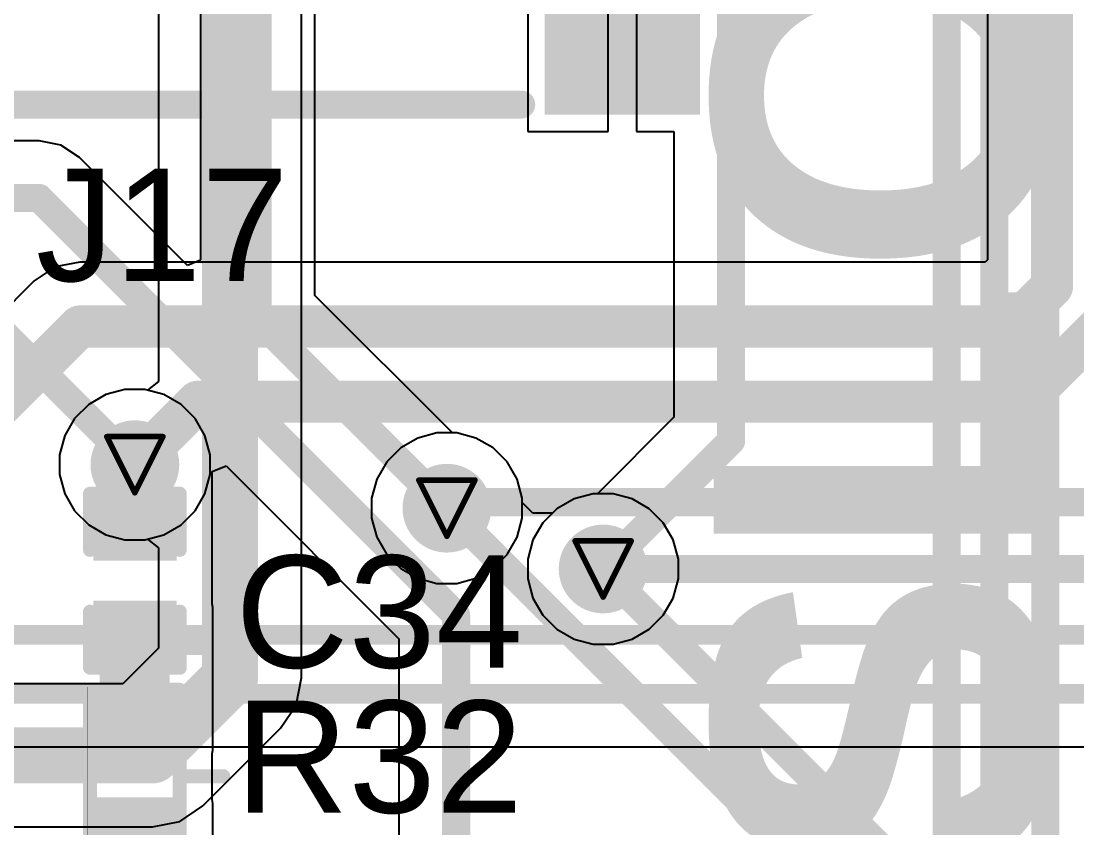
# Model space of a CAD drawing. Header units: inches. Extents: x -21 to 276, y -5 to 220.
# Drawn here: x 42.23 to 51.79, y 52.66 to 59.96 of the extents above; entities that cross this region are included whole.
import ezdxf

# ---------------------------------------------------------------- set-up
doc = ezdxf.new("R2010")
doc.units = ezdxf.units.IN
for name, color, linetype in [('Bottom Layer', 5, 'Continuous'), ('Bottom Solder', 6, 'Continuous'), ('Drill Drawing', 1, 'Continuous'), ('Ground', 16, 'Continuous'), ('Power + Signal', 76, 'Continuous'), ('Top Layer', 1, 'Continuous'), ('Top Overlay', 2, 'Continuous'), ('Top Paste', 8, 'Continuous'), ('Top Solder', 216, 'Continuous'), ('Via Holes', 16, 'Continuous')]:
    doc.layers.add(name, color=color, linetype=linetype)
doc.styles.add('Arial', font='', dxfattribs={"height": 0.2})
doc.styles.add('Arial_Bold', font='', dxfattribs={"height": 0.2})
doc.styles.get('Arial').set_extended_font_data('Arial')
doc.styles.get('Arial_Bold').set_extended_font_data('Arial', bold=True)

# ---------------------------------------------------------------- blocks, each defined once
blk = doc.blocks.new('R___0402_103')
at = {"layer": 'Top Layer'}
for points in [[(-0.6985, -0.3175), (-0.6985, 0.3175), (-0.2413, 0.3175), (-0.2413, -0.3175)], [(0.2413, -0.3175), (0.2413, 0.3175), (0.6985, 0.3175), (0.6985, -0.3175)]]:
    blk.add_hatch(color=1, dxfattribs=at).paths.add_polyline_path(points)
at = {"layer": 'Top Paste'}
for points in [[(-0.6985, -0.3175), (-0.6985, 0.3175), (-0.2413, 0.3175), (-0.2413, -0.3175)], [(0.2413, -0.3175), (0.2413, 0.3175), (0.6985, 0.3175), (0.6985, -0.3175)]]:
    blk.add_hatch(color=8, dxfattribs=at).paths.add_polyline_path(points)
at = {"layer": 'Top Solder'}
for points in [[(-0.7535, -0.3725), (-0.7535, 0.3725), (-0.1863, 0.3725), (-0.1863, -0.3725)], [(0.1863, -0.3725), (0.1863, 0.3725), (0.7535, 0.3725), (0.7535, -0.3725)]]:
    blk.add_hatch(color=216, dxfattribs=at).paths.add_polyline_path(points)
at = {"layer": 'Top Overlay'}
for points in [[(-0.7874, -0.4064, 0.127, 0.127, 0), (-0.7874, 0.4064, 0.127, 0.127, 0)], [(0.7874, 0.4064, 0.127, 0.127, 0), (-0.7874, 0.4064, 0.127, 0.127, 0)], [(0.7874, -0.4064, 0.127, 0.127, 0), (0.7874, 0.4064, 0.127, 0.127, 0)], [(0.7874, -0.4064, 0.127, 0.127, 0), (-0.7874, -0.4064, 0.127, 0.127, 0)], [(0.8128, -0.4318, 0.00323, 0.00323, 0), (-0.8128, -0.4318, 0.00323, 0.00323, 0)]]:
    blk.add_lwpolyline(points, format="xyseb", dxfattribs=at)
for points in [[(-0.8191, 0.4064, 0.0635, 0.0635, 1), (-0.7556, 0.4064, 0.0635, 0.0635, 1)], [(-0.8191, 0.4064, 0.0635, 0.0635, 1), (-0.7556, 0.4064, 0.0635, 0.0635, 1)], [(0.7556, 0.4064, 0.0635, 0.0635, 1), (0.8191, 0.4064, 0.0635, 0.0635, 1)], [(0.7556, 0.4064, 0.0635, 0.0635, 1), (0.8191, 0.4064, 0.0635, 0.0635, 1)], [(-0.8191, -0.4064, 0.0635, 0.0635, 1), (-0.7556, -0.4064, 0.0635, 0.0635, 1)], [(-0.8191, -0.4064, 0.0635, 0.0635, 1), (-0.7556, -0.4064, 0.0635, 0.0635, 1)], [(0.7556, -0.4064, 0.0635, 0.0635, 1), (0.8191, -0.4064, 0.0635, 0.0635, 1)], [(0.7556, -0.4064, 0.0635, 0.0635, 1), (0.8191, -0.4064, 0.0635, 0.0635, 1)], [(-0.8136, -0.4318, 0.00161, 0.00161, 1), (-0.812, -0.4318, 0.00161, 0.00161, 1)], [(0.812, -0.4318, 0.00161, 0.00161, 1), (0.8136, -0.4318, 0.00161, 0.00161, 1)]]:
    blk.add_lwpolyline(points, format="xyseb", close=True, dxfattribs=at)
blk = doc.blocks.new('V________T______134')
at = {"layer": 'Top Layer'}
for points in [[(-4.4, 2.1625), (-3.2, 2.1625), (-3.2, 0.3625), (-4.4, 0.3625)], [(3.2, 2.1625), (4.4, 2.1625), (4.4, 0.3625), (3.2, 0.3625)], [(-2.75, -0.4625), (-2.25, -0.4625), (-2.25, -2.0625), (-2.75, -2.0625)], [(-1.75, -0.4625), (-1.25, -0.4625), (-1.25, -2.0625), (-1.75, -2.0625)], [(-0.75, -0.4625), (-0.25, -0.4625), (-0.25, -2.0625), (-0.75, -2.0625)], [(0.25, -0.4625), (0.75, -0.4625), (0.75, -2.0625), (0.25, -2.0625)], [(1.25, -0.4625), (1.75, -0.4625), (1.75, -2.0625), (1.25, -2.0625)], [(2.25, -0.4625), (2.75, -0.4625), (2.75, -2.0625), (2.25, -2.0625)]]:
    blk.add_hatch(color=1, dxfattribs=at).paths.add_polyline_path(points)
at = {"layer": 'Top Paste'}
for points in [[(-4.4, 2.1625), (-3.2, 2.1625), (-3.2, 0.3625), (-4.4, 0.3625)], [(3.2, 2.1625), (4.4, 2.1625), (4.4, 0.3625), (3.2, 0.3625)], [(-2.75, -0.4625), (-2.25, -0.4625), (-2.25, -2.0625), (-2.75, -2.0625)], [(-1.75, -0.4625), (-1.25, -0.4625), (-1.25, -2.0625), (-1.75, -2.0625)], [(-0.75, -0.4625), (-0.25, -0.4625), (-0.25, -2.0625), (-0.75, -2.0625)], [(0.25, -0.4625), (0.75, -0.4625), (0.75, -2.0625), (0.25, -2.0625)], [(1.25, -0.4625), (1.75, -0.4625), (1.75, -2.0625), (1.25, -2.0625)], [(2.25, -0.4625), (2.75, -0.4625), (2.75, -2.0625), (2.25, -2.0625)]]:
    blk.add_hatch(color=8, dxfattribs=at).paths.add_polyline_path(points)
at = {"layer": 'Top Solder'}
for points in [[(-4.5016, 2.2641), (-3.0984, 2.2641), (-3.0984, 0.2609), (-4.5016, 0.2609)], [(3.0984, 2.2641), (4.5016, 2.2641), (4.5016, 0.2609), (3.0984, 0.2609)], [(-2.8516, -0.3609), (-2.1484, -0.3609), (-2.1484, -2.1641), (-2.8516, -2.1641)], [(-1.8516, -0.3609), (-1.1484, -0.3609), (-1.1484, -2.1641), (-1.8516, -2.1641)], [(-0.8516, -0.3609), (-0.1484, -0.3609), (-0.1484, -2.1641), (-0.8516, -2.1641)], [(0.1484, -0.3609), (0.8516, -0.3609), (0.8516, -2.1641), (0.1484, -2.1641)], [(1.1484, -0.3609), (1.8516, -0.3609), (1.8516, -2.1641), (1.1484, -2.1641)], [(2.1484, -0.3609), (2.8516, -0.3609), (2.8516, -2.1641), (2.1484, -2.1641)]]:
    blk.add_hatch(color=216, dxfattribs=at).paths.add_polyline_path(points)
at = {"layer": 'Top Overlay'}
for points in [[(2.9322, 2.1732, 0.254, 0.254, 0), (-2.8844, 2.1732, 0.254, 0.254, 0)], [(-4.0592, -0.1204, 0.254, 0.254, 0), (-4.0592, -1.15, 0.254, 0.254, 0)], [(4.0592, -0.1204, 0.254, 0.254, 0), (4.0592, -1.15, 0.254, 0.254, 0)], [(-3.0804, -1.15, 0.254, 0.254, 0), (-4.0592, -1.15, 0.254, 0.254, 0)], [(4.0592, -1.15, 0.254, 0.254, 0), (3.0804, -1.15, 0.254, 0.254, 0)], [(-3.0226, -1.5494, 0.127, 0.127, 0), (-3.1496, -1.4224, 0.127, 0.127, 0)], [(-3.1496, -1.4224, 0.127, 0.127, 0), (-3.1496, -1.6764, 0.127, 0.127, 0)], [(-3.0226, -1.5494, 0.127, 0.127, 0), (-3.1496, -1.6764, 0.127, 0.127, 0)]]:
    blk.add_lwpolyline(points, format="xyseb", dxfattribs=at)
for points in [[(-2.9479, 2.1732, 0.127, 0.127, 1), (-2.8209, 2.1732, 0.127, 0.127, 1)], [(2.8687, 2.1732, 0.127, 0.127, 1), (2.9957, 2.1732, 0.127, 0.127, 1)], [(-4.1227, -0.1204, 0.127, 0.127, 1), (-3.9957, -0.1204, 0.127, 0.127, 1)], [(3.9957, -0.1204, 0.127, 0.127, 1), (4.1227, -0.1204, 0.127, 0.127, 1)], [(-4.1227, -1.15, 0.127, 0.127, 1), (-3.9957, -1.15, 0.127, 0.127, 1)], [(-4.1227, -1.15, 0.127, 0.127, 1), (-3.9957, -1.15, 0.127, 0.127, 1)], [(-3.1439, -1.15, 0.127, 0.127, 1), (-3.0169, -1.15, 0.127, 0.127, 1)], [(3.0169, -1.15, 0.127, 0.127, 1), (3.1439, -1.15, 0.127, 0.127, 1)], [(3.9957, -1.15, 0.127, 0.127, 1), (4.1227, -1.15, 0.127, 0.127, 1)], [(3.9957, -1.15, 0.127, 0.127, 1), (4.1227, -1.15, 0.127, 0.127, 1)], [(-3.1814, -1.4224, 0.0635, 0.0635, 1), (-3.1178, -1.4224, 0.0635, 0.0635, 1)], [(-3.1814, -1.4224, 0.0635, 0.0635, 1), (-3.1178, -1.4224, 0.0635, 0.0635, 1)], [(-3.0543, -1.5494, 0.0635, 0.0635, 1), (-2.9909, -1.5494, 0.0635, 0.0635, 1)], [(-3.0543, -1.5494, 0.0635, 0.0635, 1), (-2.9909, -1.5494, 0.0635, 0.0635, 1)], [(-3.1814, -1.6764, 0.0635, 0.0635, 1), (-3.1178, -1.6764, 0.0635, 0.0635, 1)], [(-3.1814, -1.6764, 0.0635, 0.0635, 1), (-3.1178, -1.6764, 0.0635, 0.0635, 1)]]:
    blk.add_lwpolyline(points, format="xyseb", close=True, dxfattribs=at)
blk = doc.blocks.new('C___0402_164')
at = {"layer": 'Top Layer'}
for points in [[(-0.6985, -0.3175), (-0.6985, 0.3175), (-0.2413, 0.3175), (-0.2413, -0.3175)], [(0.2413, -0.3175), (0.2413, 0.3175), (0.6985, 0.3175), (0.6985, -0.3175)]]:
    blk.add_hatch(color=1, dxfattribs=at).paths.add_polyline_path(points)
at = {"layer": 'Top Paste'}
for points in [[(-0.6985, -0.3175), (-0.6985, 0.3175), (-0.2413, 0.3175), (-0.2413, -0.3175)], [(0.2413, -0.3175), (0.2413, 0.3175), (0.6985, 0.3175), (0.6985, -0.3175)]]:
    blk.add_hatch(color=8, dxfattribs=at).paths.add_polyline_path(points)
at = {"layer": 'Top Solder'}
for points in [[(-0.7585, -0.3775), (-0.7585, 0.3775), (-0.1813, 0.3775), (-0.1813, -0.3775)], [(0.1813, -0.3775), (0.1813, 0.3775), (0.7585, 0.3775), (0.7585, -0.3775)]]:
    blk.add_hatch(color=216, dxfattribs=at).paths.add_polyline_path(points)
at = {"layer": 'Top Overlay'}
for points in [[(-0.7874, 0.4064, 0.127, 0.127, 0), (-0.2794, 0.4064, 0.127, 0.127, 0)], [(-0.7874, 0.4064, 0.127, 0.127, 0), (-0.7874, -0.4064, 0.127, 0.127, 0)], [(0.2794, 0.4064, 0.127, 0.127, 0), (0.7874, 0.4064, 0.127, 0.127, 0)], [(0.7874, 0.4064, 0.127, 0.127, 0), (0.7874, -0.4064, 0.127, 0.127, 0)], [(-0.7874, -0.4064, 0.127, 0.127, 0), (-0.2794, -0.4064, 0.127, 0.127, 0)], [(0.2794, -0.4064, 0.127, 0.127, 0), (0.7874, -0.4064, 0.127, 0.127, 0)]]:
    blk.add_lwpolyline(points, format="xyseb", dxfattribs=at)
for points in [[(-0.8191, 0.4064, 0.0635, 0.0635, 1), (-0.7556, 0.4064, 0.0635, 0.0635, 1)], [(-0.8191, 0.4064, 0.0635, 0.0635, 1), (-0.7556, 0.4064, 0.0635, 0.0635, 1)], [(-0.3111, 0.4064, 0.0635, 0.0635, 1), (-0.2477, 0.4064, 0.0635, 0.0635, 1)], [(0.2477, 0.4064, 0.0635, 0.0635, 1), (0.3111, 0.4064, 0.0635, 0.0635, 1)], [(0.7556, 0.4064, 0.0635, 0.0635, 1), (0.8191, 0.4064, 0.0635, 0.0635, 1)], [(0.7556, 0.4064, 0.0635, 0.0635, 1), (0.8191, 0.4064, 0.0635, 0.0635, 1)], [(-0.8191, -0.4064, 0.0635, 0.0635, 1), (-0.7556, -0.4064, 0.0635, 0.0635, 1)], [(-0.8191, -0.4064, 0.0635, 0.0635, 1), (-0.7556, -0.4064, 0.0635, 0.0635, 1)], [(-0.3111, -0.4064, 0.0635, 0.0635, 1), (-0.2477, -0.4064, 0.0635, 0.0635, 1)], [(0.2477, -0.4064, 0.0635, 0.0635, 1), (0.3111, -0.4064, 0.0635, 0.0635, 1)], [(0.7556, -0.4064, 0.0635, 0.0635, 1), (0.8191, -0.4064, 0.0635, 0.0635, 1)], [(0.7556, -0.4064, 0.0635, 0.0635, 1), (0.8191, -0.4064, 0.0635, 0.0635, 1)]]:
    blk.add_lwpolyline(points, format="xyseb", close=True, dxfattribs=at)

msp = doc.modelspace()

# ---------------------------------------------------------------- hatches: boundary and pattern name
at = {"layer": 'Bottom Layer'}
h = msp.add_hatch(color=5, dxfattribs=at)
edge = h.paths.add_edge_path()
edge.add_arc((43.2639, 55.9454), 0.3, 0, 360)
h = msp.add_hatch(color=5, dxfattribs=at)
edge = h.paths.add_edge_path()
edge.add_arc((46.088, 55.5516), 0.3, 0, 360)
h = msp.add_hatch(color=5, dxfattribs=at)
edge = h.paths.add_edge_path()
edge.add_arc((47.502, 55.0015), 0.3, 0, 360)
at = {"layer": 'Bottom Solder'}
h = msp.add_hatch(color=6, dxfattribs=at)
edge = h.paths.add_edge_path()
edge.add_arc((43.2639, 55.9454), 0.4016, 0, 360)
h = msp.add_hatch(color=6, dxfattribs=at)
edge = h.paths.add_edge_path()
edge.add_arc((46.088, 55.5516), 0.4016, 0, 360)
h = msp.add_hatch(color=6, dxfattribs=at)
edge = h.paths.add_edge_path()
edge.add_arc((47.502, 55.0015), 0.4016, 0, 360)
at = {"layer": 'Ground'}
h = msp.add_hatch(color=16, dxfattribs=at)
edge = h.paths.add_edge_path()
edge.add_arc((43.2639, 55.9454), 0.3, 0, 360)
h = msp.add_hatch(color=16, dxfattribs=at)
edge = h.paths.add_edge_path()
edge.add_arc((46.088, 55.5516), 0.3, 0, 360)
h = msp.add_hatch(color=16, dxfattribs=at)
edge = h.paths.add_edge_path()
edge.add_arc((47.502, 55.0015), 0.3, 0, 360)
at = {"layer": 'Power + Signal'}
h = msp.add_hatch(color=76, dxfattribs=at)
edge = h.paths.add_edge_path()
edge.add_arc((43.2639, 55.9454), 0.3, 0, 360)
h = msp.add_hatch(color=76, dxfattribs=at)
edge = h.paths.add_edge_path()
edge.add_arc((46.088, 55.5516), 0.3, 0, 360)
h = msp.add_hatch(color=76, dxfattribs=at)
edge = h.paths.add_edge_path()
edge.add_arc((47.502, 55.0015), 0.3, 0, 360)
at = {"layer": 'Top Layer'}
h = msp.add_hatch(color=1, dxfattribs=at)
edge = h.paths.add_edge_path()
edge.add_arc((43.2639, 55.9454), 0.3, 0, 360)
h = msp.add_hatch(color=1, dxfattribs=at)
edge = h.paths.add_edge_path()
edge.add_arc((46.088, 55.5516), 0.3, 0, 360)
h = msp.add_hatch(color=1, dxfattribs=at)
edge = h.paths.add_edge_path()
edge.add_arc((47.502, 55.0015), 0.3, 0, 360)
for points in [[(42.9465, 53.3615), (43.5801, 53.3615), (43.5801, 54.6539), (42.9465, 54.6539)], [(42.9463, 51.3443), (43.5813, 51.3443), (43.5813, 52.8789), (42.9463, 52.8789)]]:
    msp.add_hatch(color=1, dxfattribs=at).paths.add_polyline_path(points)
at = {"layer": 'Top Solder'}
h = msp.add_hatch(color=216, dxfattribs=at)
edge = h.paths.add_edge_path()
edge.add_arc((43.2639, 55.9454), 0.4016, 0, 360)
h = msp.add_hatch(color=216, dxfattribs=at)
edge = h.paths.add_edge_path()
edge.add_arc((46.088, 55.5516), 0.4016, 0, 360)
h = msp.add_hatch(color=216, dxfattribs=at)
edge = h.paths.add_edge_path()
edge.add_arc((47.502, 55.0015), 0.4016, 0, 360)
at = {"layer": 'Via Holes'}
h = msp.add_hatch(color=7, dxfattribs=at)
edge = h.paths.add_edge_path()
edge.add_arc((43.2639, 55.9454), 0.15, 0, 360)
h = msp.add_hatch(color=7, dxfattribs=at)
edge = h.paths.add_edge_path()
edge.add_arc((46.088, 55.5516), 0.15, 0, 360)
h = msp.add_hatch(color=7, dxfattribs=at)
edge = h.paths.add_edge_path()
edge.add_arc((47.502, 55.0015), 0.15, 0, 360)

# ---------------------------------------------------------------- linework, layer by layer
at = {"layer": 'Bottom Layer'}
for p, q in [((44.7727, 54.0176), (44.7727, 60.5881)), ((43.4779, 60.3199), (43.4779, 56.6974)), ((43.4779, 56.6974), (43.3771, 56.6201)), ((43.001, 56.58), (42.8457, 56.4903)), ((43.1742, 56.6264), (43.001, 56.58)), ((43.3535, 56.6264), (43.1742, 56.6264)), ((43.3771, 56.6201), (43.3535, 56.6264)), ((42.8457, 56.4903), (42.7189, 56.3635)), ((42.7189, 56.3635), (42.6293, 56.2083)), ((42.6293, 56.2083), (42.5829, 56.0351)), ((45.9983, 56.2326), (45.8251, 56.1862)), ((46.1776, 56.2326), (45.9983, 56.2326)), ((46.3508, 56.1862), (46.1776, 56.2326)), ((45.6698, 56.0966), (45.543, 55.9698)), ((45.8251, 56.1862), (45.6698, 56.0966)), ((46.5061, 56.0966), (46.3508, 56.1862)), ((46.6329, 55.9698), (46.5061, 56.0966)), ((42.5829, 56.0351), (42.5829, 55.8557)), ((45.543, 55.9698), (45.4534, 55.8145)), ((46.7226, 55.8145), (46.6329, 55.9698)), ((42.5829, 55.8557), (42.6293, 55.6825)), ((45.4534, 55.8145), (45.407, 55.6413)), ((46.769, 55.6413), (46.7226, 55.8145)), ((42.6293, 55.6825), (42.7189, 55.5273)), ((45.407, 55.6413), (45.407, 55.462)), ((46.769, 55.462), (46.769, 55.6413)), ((47.2391, 55.6361), (47.0838, 55.5464)), ((47.4123, 55.6825), (47.2391, 55.6361)), ((47.5916, 55.6825), (47.4123, 55.6825)), ((47.7648, 55.6361), (47.5916, 55.6825)), ((47.9201, 55.5464), (47.7648, 55.6361)), ((42.7189, 55.5273), (42.8457, 55.4005)), ((47.0838, 55.5464), (46.957, 55.4196)), ((48.0469, 55.4196), (47.9201, 55.5464)), ((45.407, 55.462), (45.4534, 55.2888)), ((46.7226, 55.2888), (46.769, 55.462)), ((42.8457, 55.4005), (43.001, 55.3108)), ((46.957, 55.4196), (46.8674, 55.2643)), ((48.1366, 55.2643), (48.0469, 55.4196)), ((43.001, 55.3108), (43.1742, 55.2644)), ((43.1742, 55.2644), (43.3535, 55.2644)), ((43.3535, 55.2644), (43.3771, 55.2707)), ((43.3771, 55.2707), (43.4779, 55.1934)), ((45.4534, 55.2888), (45.543, 55.1335)), ((46.6329, 55.1335), (46.7226, 55.2888)), ((46.8674, 55.2643), (46.821, 55.0911)), ((48.183, 55.0911), (48.1366, 55.2643)), ((43.4779, 55.1934), (43.4779, 54.2858)), ((45.543, 55.1335), (45.6698, 55.0067)), ((46.5061, 55.0067), (46.6329, 55.1335)), ((46.821, 55.0911), (46.821, 54.9118)), ((48.183, 54.9118), (48.183, 55.0911)), ((45.6698, 55.0067), (45.8251, 54.9171)), ((46.3508, 54.9171), (46.5061, 55.0067)), ((45.8251, 54.9171), (45.9983, 54.8706)), ((45.9983, 54.8706), (46.1776, 54.8706)), ((46.1776, 54.8706), (46.3508, 54.9171)), ((46.821, 54.9118), (46.8674, 54.7386)), ((48.1366, 54.7386), (48.183, 54.9118)), ((46.8674, 54.7386), (46.957, 54.5833)), ((48.0469, 54.5833), (48.1366, 54.7386)), ((46.957, 54.5833), (47.0838, 54.4565)), ((47.9201, 54.4565), (48.0469, 54.5833)), ((47.0838, 54.4565), (47.2391, 54.3669)), ((47.7648, 54.3669), (47.9201, 54.4565)), ((43.4779, 54.2858), (43.1541, 53.962)), ((47.2391, 54.3669), (47.4123, 54.3205)), ((47.4123, 54.3205), (47.5916, 54.3205)), ((47.5916, 54.3205), (47.7648, 54.3669)), ((44.7234, 53.7698), (44.7727, 54.0176)), ((43.1541, 53.962), (37.1973, 53.962)), ((44.5831, 53.5598), (44.7234, 53.7698)), ((43.8801, 52.8568), (44.5831, 53.5598)), ((43.6701, 52.7164), (43.8801, 52.8568)), ((37.1973, 52.6672), (43.4223, 52.6672)), ((43.4223, 52.6672), (43.6701, 52.7164))]:
    msp.add_line(p, q, dxfattribs=at)
for points in [[(44.1253, 54.0176, 0.508, 0.508, 0), (44.1253, 60.5881, 0.508, 0.508, 0)], [(43.4223, 53.3146, 0.508, 0.508, 0), (44.1253, 54.0176, 0.508, 0.508, 0)], [(36.9824, 53.3146, 0.508, 0.508, 0), (43.4223, 53.3146, 0.508, 0.508, 0)]]:
    msp.add_lwpolyline(points, format="xyseb", dxfattribs=at)
for points in [[(43.9983, 54.0176, 0.254, 0.254, 1), (44.2523, 54.0176, 0.254, 0.254, 1)], [(43.9983, 54.0176, 0.254, 0.254, 1), (44.2523, 54.0176, 0.254, 0.254, 1)], [(43.2953, 53.3146, 0.254, 0.254, 1), (43.5493, 53.3146, 0.254, 0.254, 1)], [(43.2953, 53.3146, 0.254, 0.254, 1), (43.5493, 53.3146, 0.254, 0.254, 1)]]:
    msp.add_lwpolyline(points, format="xyseb", close=True, dxfattribs=at)
at = {"layer": 'Drill Drawing'}
for points in [[(43.0099, 56.1994, 0.0508, 0.0508, 0), (43.5179, 56.1994, 0.0508, 0.0508, 0)], [(43.0099, 56.1994, 0.0508, 0.0508, 0), (43.2639, 55.6914, 0.0508, 0.0508, 0)], [(43.2639, 55.6914, 0.0508, 0.0508, 0), (43.5179, 56.1994, 0.0508, 0.0508, 0)], [(45.834, 55.8056, 0.0508, 0.0508, 0), (46.342, 55.8056, 0.0508, 0.0508, 0)], [(45.834, 55.8056, 0.0508, 0.0508, 0), (46.088, 55.2976, 0.0508, 0.0508, 0)], [(46.088, 55.2976, 0.0508, 0.0508, 0), (46.342, 55.8056, 0.0508, 0.0508, 0)], [(47.248, 55.2555, 0.0508, 0.0508, 0), (47.756, 55.2555, 0.0508, 0.0508, 0)], [(47.248, 55.2555, 0.0508, 0.0508, 0), (47.502, 54.7475, 0.0508, 0.0508, 0)], [(47.502, 54.7475, 0.0508, 0.0508, 0), (47.756, 55.2555, 0.0508, 0.0508, 0)]]:
    msp.add_lwpolyline(points, format="xyseb", dxfattribs=at)
for points in [[(42.9972, 56.1994, 0.0254, 0.0254, 1), (43.0226, 56.1994, 0.0254, 0.0254, 1)], [(42.9972, 56.1994, 0.0254, 0.0254, 1), (43.0226, 56.1994, 0.0254, 0.0254, 1)], [(43.5052, 56.1994, 0.0254, 0.0254, 1), (43.5306, 56.1994, 0.0254, 0.0254, 1)], [(43.5052, 56.1994, 0.0254, 0.0254, 1), (43.5306, 56.1994, 0.0254, 0.0254, 1)], [(45.8213, 55.8056, 0.0254, 0.0254, 1), (45.8467, 55.8056, 0.0254, 0.0254, 1)], [(45.8213, 55.8056, 0.0254, 0.0254, 1), (45.8467, 55.8056, 0.0254, 0.0254, 1)], [(46.3293, 55.8056, 0.0254, 0.0254, 1), (46.3547, 55.8056, 0.0254, 0.0254, 1)], [(46.3293, 55.8056, 0.0254, 0.0254, 1), (46.3547, 55.8056, 0.0254, 0.0254, 1)], [(43.2512, 55.6914, 0.0254, 0.0254, 1), (43.2766, 55.6914, 0.0254, 0.0254, 1)], [(43.2512, 55.6914, 0.0254, 0.0254, 1), (43.2766, 55.6914, 0.0254, 0.0254, 1)], [(46.0753, 55.2976, 0.0254, 0.0254, 1), (46.1007, 55.2976, 0.0254, 0.0254, 1)], [(46.0753, 55.2976, 0.0254, 0.0254, 1), (46.1007, 55.2976, 0.0254, 0.0254, 1)], [(47.2353, 55.2555, 0.0254, 0.0254, 1), (47.2607, 55.2555, 0.0254, 0.0254, 1)], [(47.2353, 55.2555, 0.0254, 0.0254, 1), (47.2607, 55.2555, 0.0254, 0.0254, 1)], [(47.7433, 55.2555, 0.0254, 0.0254, 1), (47.7687, 55.2555, 0.0254, 0.0254, 1)], [(47.7433, 55.2555, 0.0254, 0.0254, 1), (47.7687, 55.2555, 0.0254, 0.0254, 1)], [(47.4893, 54.7475, 0.0254, 0.0254, 1), (47.5147, 54.7475, 0.0254, 0.0254, 1)], [(47.4893, 54.7475, 0.0254, 0.0254, 1), (47.5147, 54.7475, 0.0254, 0.0254, 1)]]:
    msp.add_lwpolyline(points, format="xyseb", close=True, dxfattribs=at)
at = {"layer": 'Ground'}
for p, q in [((43.001, 56.58), (42.8457, 56.4903)), ((43.1742, 56.6264), (43.001, 56.58)), ((43.3535, 56.6264), (43.1742, 56.6264)), ((43.5267, 56.58), (43.3535, 56.6264)), ((43.682, 56.4903), (43.5267, 56.58)), ((42.8457, 56.4903), (42.7189, 56.3635)), ((43.8088, 56.3635), (43.682, 56.4903)), ((42.7189, 56.3635), (42.6293, 56.2083)), ((43.8984, 56.2083), (43.8088, 56.3635)), ((42.6293, 56.2083), (42.5829, 56.0351)), ((43.9449, 56.0351), (43.8984, 56.2083)), ((45.9983, 56.2326), (45.8251, 56.1862)), ((46.1776, 56.2326), (45.9983, 56.2326)), ((46.3508, 56.1862), (46.1776, 56.2326)), ((45.6698, 56.0966), (45.543, 55.9698)), ((45.8251, 56.1862), (45.6698, 56.0966)), ((46.5061, 56.0966), (46.3508, 56.1862)), ((46.6329, 55.9698), (46.5061, 56.0966)), ((42.5829, 56.0351), (42.5829, 55.8557)), ((43.9449, 55.8557), (43.9449, 56.0351)), ((45.543, 55.9698), (45.4534, 55.8145)), ((46.7226, 55.8145), (46.6329, 55.9698)), ((42.5829, 55.8557), (42.6293, 55.6825)), ((43.8984, 55.6825), (43.9449, 55.8557)), ((45.4534, 55.8145), (45.407, 55.6413)), ((46.769, 55.6413), (46.7226, 55.8145)), ((42.6293, 55.6825), (42.7189, 55.5273)), ((43.8088, 55.5273), (43.8984, 55.6825)), ((45.407, 55.6413), (45.407, 55.462)), ((46.769, 55.462), (46.769, 55.6413)), ((47.2391, 55.6361), (47.0838, 55.5464)), ((47.4123, 55.6825), (47.2391, 55.6361)), ((47.5916, 55.6825), (47.4123, 55.6825)), ((47.7648, 55.6361), (47.5916, 55.6825)), ((47.9201, 55.5464), (47.7648, 55.6361)), ((42.7189, 55.5273), (42.8457, 55.4005)), ((43.682, 55.4005), (43.8088, 55.5273)), ((47.0838, 55.5464), (46.957, 55.4196)), ((48.0469, 55.4196), (47.9201, 55.5464)), ((45.407, 55.462), (45.4534, 55.2888)), ((46.7226, 55.2888), (46.769, 55.462)), ((42.8457, 55.4005), (43.001, 55.3108)), ((43.5267, 55.3108), (43.682, 55.4005)), ((46.957, 55.4196), (46.8674, 55.2643)), ((48.1366, 55.2643), (48.0469, 55.4196)), ((43.001, 55.3108), (43.1742, 55.2644)), ((43.1742, 55.2644), (43.3535, 55.2644)), ((43.3535, 55.2644), (43.5267, 55.3108)), ((45.4534, 55.2888), (45.543, 55.1335)), ((46.6329, 55.1335), (46.7226, 55.2888)), ((46.8674, 55.2643), (46.821, 55.0911)), ((48.183, 55.0911), (48.1366, 55.2643)), ((45.543, 55.1335), (45.6698, 55.0067)), ((46.5061, 55.0067), (46.6329, 55.1335)), ((46.821, 55.0911), (46.821, 54.9118)), ((48.183, 54.9118), (48.183, 55.0911)), ((45.6698, 55.0067), (45.8251, 54.9171)), ((46.3508, 54.9171), (46.5061, 55.0067)), ((45.8251, 54.9171), (45.9983, 54.8706)), ((45.9983, 54.8706), (46.1776, 54.8706)), ((46.1776, 54.8706), (46.3508, 54.9171)), ((46.821, 54.9118), (46.8674, 54.7386)), ((48.1366, 54.7386), (48.183, 54.9118)), ((46.8674, 54.7386), (46.957, 54.5833)), ((48.0469, 54.5833), (48.1366, 54.7386)), ((46.957, 54.5833), (47.0838, 54.4565)), ((47.9201, 54.4565), (48.0469, 54.5833)), ((47.0838, 54.4565), (47.2391, 54.3669)), ((47.7648, 54.3669), (47.9201, 54.4565)), ((47.2391, 54.3669), (47.4123, 54.3205)), ((47.4123, 54.3205), (47.5916, 54.3205)), ((47.5916, 54.3205), (47.7648, 54.3669))]:
    msp.add_line(p, q, dxfattribs=at)
at = {"layer": 'Power + Signal'}
for p, q in [((50.9823, 64.0244), (50.9823, 57.8)), ((42.5418, 57.7348), (42.3528, 57.6085)), ((42.7648, 57.7791), (42.5418, 57.7348)), ((50.9615, 57.7791), (42.7648, 57.7791)), ((50.9823, 57.8), (50.9615, 57.7791)), ((42.3528, 57.6085), (41.3512, 56.6069)), ((40.6743, 53.3931), (52.8047, 53.3931))]:
    msp.add_line(p, q, dxfattribs=at)
for points in [[(51.565, 57.5586, 0.381, 0.381, 0), (51.565, 75.0694, 0.381, 0.381, 0)], [(51.2028, 57.1964, 0.381, 0.381, 0), (51.565, 57.5586, 0.381, 0.381, 0)], [(51.3117, 56.515, 0.381, 0.381, 0), (52.2233, 57.4266, 0.381, 0.381, 0)], [(41.5138, 55.9454, 0.381, 0.381, 0), (42.7648, 57.1964, 0.381, 0.381, 0)], [(42.7648, 57.1964, 0.381, 0.381, 0), (51.2028, 57.1964, 0.381, 0.381, 0)], [(43.2639, 55.9454, 0.381, 0.381, 0), (43.8335, 56.515, 0.381, 0.381, 0)], [(43.8335, 56.515, 0.381, 0.381, 0), (51.3117, 56.515, 0.381, 0.381, 0)], [(46.088, 55.5516, 0.254, 0.254, 0), (46.1426, 55.6063, 0.254, 0.254, 0)], [(46.1426, 55.6063, 0.254, 0.254, 0), (52.5801, 55.6063, 0.254, 0.254, 0)], [(47.502, 55.0015, 0.254, 0.254, 0), (52.5859, 55.0015, 0.254, 0.254, 0)], [(40.8952, 54.4056, 0.1778, 0.1778, 0), (52.5837, 54.4056, 0.1778, 0.1778, 0)], [(40.6743, 53.8722, 0.1778, 0.1778, 0), (52.8047, 53.8722, 0.1778, 0.1778, 0)]]:
    msp.add_lwpolyline(points, format="xyseb", dxfattribs=at)
for points in [[(51.4698, 57.5586, 0.1905, 0.1905, 1), (51.6603, 57.5586, 0.1905, 0.1905, 1)], [(51.4698, 57.5586, 0.1905, 0.1905, 1), (51.6603, 57.5586, 0.1905, 0.1905, 1)], [(42.6696, 57.1964, 0.1905, 0.1905, 1), (42.8601, 57.1964, 0.1905, 0.1905, 1)], [(42.6696, 57.1964, 0.1905, 0.1905, 1), (42.8601, 57.1964, 0.1905, 0.1905, 1)], [(51.1076, 57.1964, 0.1905, 0.1905, 1), (51.2981, 57.1964, 0.1905, 0.1905, 1)], [(51.1076, 57.1964, 0.1905, 0.1905, 1), (51.2981, 57.1964, 0.1905, 0.1905, 1)], [(43.7382, 56.515, 0.1905, 0.1905, 1), (43.9287, 56.515, 0.1905, 0.1905, 1)], [(43.7382, 56.515, 0.1905, 0.1905, 1), (43.9287, 56.515, 0.1905, 0.1905, 1)], [(51.2164, 56.515, 0.1905, 0.1905, 1), (51.4069, 56.515, 0.1905, 0.1905, 1)], [(51.2164, 56.515, 0.1905, 0.1905, 1), (51.4069, 56.515, 0.1905, 0.1905, 1)], [(43.1686, 55.9454, 0.1905, 0.1905, 1), (43.3591, 55.9454, 0.1905, 0.1905, 1)], [(46.0791, 55.6063, 0.127, 0.127, 1), (46.2061, 55.6063, 0.127, 0.127, 1)], [(46.0791, 55.6063, 0.127, 0.127, 1), (46.2061, 55.6063, 0.127, 0.127, 1)], [(46.0245, 55.5516, 0.127, 0.127, 1), (46.1515, 55.5516, 0.127, 0.127, 1)], [(47.4385, 55.0015, 0.127, 0.127, 1), (47.5655, 55.0015, 0.127, 0.127, 1)]]:
    msp.add_lwpolyline(points, format="xyseb", close=True, dxfattribs=at)
at = {"layer": 'Top Layer'}
for p, q in [((43.858, 61.4593), (43.858, 57.7971)), ((44.8939, 57.4782), (44.8939, 60.5961)), ((46.822, 60.1331), (46.822, 58.9613)), ((47.549, 58.9613), (47.549, 60.1153)), ((47.803, 60.1153), (47.803, 58.9613)), ((46.822, 58.9613), (47.549, 58.9613)), ((47.803, 58.9613), (48.1426, 58.9613)), ((48.1426, 58.9613), (48.1426, 56.3746)), ((42.3967, 58.878), (41.0225, 58.878)), ((42.5949, 58.8385), (42.3967, 58.878)), ((42.763, 58.7263), (42.5949, 58.8385)), ((43.7407, 57.7485), (42.763, 58.7263)), ((43.858, 57.7971), (43.7407, 57.7485)), ((46.1395, 56.2326), (44.8939, 57.4782)), ((48.1426, 56.3746), (47.4505, 55.6825)), ((46.1776, 56.2326), (46.1395, 56.2326)), ((46.3508, 56.1862), (46.1776, 56.2326)), ((46.5061, 56.0966), (46.3508, 56.1862)), ((46.6329, 55.9698), (46.5061, 56.0966)), ((43.9624, 55.8823), (44.0894, 55.9349)), ((44.0894, 55.9349), (45.6539, 54.3703)), ((46.7226, 55.8145), (46.6329, 55.9698)), ((43.9624, 54.6852), (43.9624, 55.8823)), ((46.769, 55.6413), (46.7226, 55.8145)), ((46.769, 55.6031), (46.769, 55.6413)), ((47.2391, 55.6361), (47.0838, 55.5464)), ((47.4123, 55.6825), (47.2391, 55.6361)), ((47.4505, 55.6825), (47.4123, 55.6825)), ((46.8659, 55.5062), (46.769, 55.6031)), ((47.0838, 55.5464), (47.0446, 55.5071)), ((47.0446, 55.5071), (46.8659, 55.5062)), ((43.9686, 54.6539), (43.9624, 54.6852)), ((43.9686, 53.3615), (43.9686, 54.6539)), ((45.6539, 54.3703), (45.6539, 51.648)), ((43.9623, 53.3301), (43.9686, 53.3615)), ((43.9623, 52.9164), (43.9623, 53.3301)), ((43.9698, 52.8789), (43.9623, 52.9164)), ((43.9698, 52.5253), (43.9698, 52.8789))]:
    msp.add_line(p, q, dxfattribs=at)
for points in [[(50.6113, 47.2395, 0.254, 0.254, 0), (50.6113, 62.8601, 0.254, 0.254, 0)], [(48.6606, 56.1601, 0.254, 0.254, 0), (48.6606, 62.7172, 0.254, 0.254, 0)], [(44.376, 57.2636, 0.254, 0.254, 0), (44.376, 62.6403, 0.254, 0.254, 0)], [(51.0431, 47.4184, 0.254, 0.254, 0), (51.0431, 62.6274, 0.254, 0.254, 0)], [(51.5047, 47.6272, 0.254, 0.254, 0), (51.5047, 60.1233, 0.254, 0.254, 0)], [(23.1413, 58.36, 0.254, 0.254, 0), (42.3967, 58.36, 0.254, 0.254, 0)], [(42.3967, 58.36, 0.254, 0.254, 0), (46.1718, 54.5849, 0.254, 0.254, 0)], [(41.8746, 57.3347, 0.254, 0.254, 0), (43.2639, 55.9454, 0.254, 0.254, 0)], [(44.376, 57.2636, 0.254, 0.254, 0), (46.088, 55.5516, 0.254, 0.254, 0)], [(47.502, 55.0015, 0.254, 0.254, 0), (48.6606, 56.1601, 0.254, 0.254, 0)], [(43.2639, 55.3651, 0.381, 0.381, 0), (43.2639, 55.9454, 0.381, 0.381, 0)], [(46.0922, 55.5474, 0.254, 0.254, 0), (49.7104, 51.9292, 0.254, 0.254, 0)], [(47.4977, 54.9972, 0.254, 0.254, 0), (50.1422, 52.3527, 0.254, 0.254, 0)], [(46.1718, 49.2331, 0.254, 0.254, 0), (46.1718, 54.5849, 0.254, 0.254, 0)]]:
    msp.add_lwpolyline(points, format="xyseb", dxfattribs=at)
for points in [[(42.3332, 58.36, 0.127, 0.127, 1), (42.4602, 58.36, 0.127, 0.127, 1)], [(42.3332, 58.36, 0.127, 0.127, 1), (42.4602, 58.36, 0.127, 0.127, 1)], [(44.3125, 57.2636, 0.127, 0.127, 1), (44.4395, 57.2636, 0.127, 0.127, 1)], [(44.3125, 57.2636, 0.127, 0.127, 1), (44.4395, 57.2636, 0.127, 0.127, 1)], [(48.5971, 56.1601, 0.127, 0.127, 1), (48.7241, 56.1601, 0.127, 0.127, 1)], [(48.5971, 56.1601, 0.127, 0.127, 1), (48.7241, 56.1601, 0.127, 0.127, 1)], [(43.1686, 55.9454, 0.1905, 0.1905, 1), (43.3591, 55.9454, 0.1905, 0.1905, 1)], [(43.2004, 55.9454, 0.127, 0.127, 1), (43.3274, 55.9454, 0.127, 0.127, 1)], [(46.0245, 55.5516, 0.127, 0.127, 1), (46.1515, 55.5516, 0.127, 0.127, 1)], [(46.0287, 55.5474, 0.127, 0.127, 1), (46.1557, 55.5474, 0.127, 0.127, 1)], [(43.1686, 55.3651, 0.1905, 0.1905, 1), (43.3591, 55.3651, 0.1905, 0.1905, 1)], [(47.4342, 54.9972, 0.127, 0.127, 1), (47.5612, 54.9972, 0.127, 0.127, 1)], [(47.4385, 55.0015, 0.127, 0.127, 1), (47.5655, 55.0015, 0.127, 0.127, 1)], [(46.1083, 54.5849, 0.127, 0.127, 1), (46.2353, 54.5849, 0.127, 0.127, 1)], [(46.1083, 54.5849, 0.127, 0.127, 1), (46.2353, 54.5849, 0.127, 0.127, 1)]]:
    msp.add_lwpolyline(points, format="xyseb", close=True, dxfattribs=at)
at = {"layer": 'Top Overlay'}
for points in [[(43.6703, 54.2856, 0.127, 0.127, 0), (44.1452, 54.2856, 0.127, 0.127, 0)], [(43.6703, 53.126, 0.127, 0.127, 0), (44.064, 53.126, 0.127, 0.127, 0)]]:
    msp.add_lwpolyline(points, format="xyseb", dxfattribs=at)
for points in [[(43.6385, 54.2856, 0.0635, 0.0635, 1), (43.702, 54.2856, 0.0635, 0.0635, 1)], [(44.1135, 54.2856, 0.0635, 0.0635, 1), (44.1769, 54.2856, 0.0635, 0.0635, 1)], [(43.6385, 53.126, 0.0635, 0.0635, 1), (43.702, 53.126, 0.0635, 0.0635, 1)], [(44.0322, 53.126, 0.0635, 0.0635, 1), (44.0957, 53.126, 0.0635, 0.0635, 1)]]:
    msp.add_lwpolyline(points, format="xyseb", close=True, dxfattribs=at)

# ---------------------------------------------------------------- block references
for name, p, rotation in [('V________T______134', (43.876, 61.3778), 180), ('C___0402_164', (43.2639, 54.8952), 90), ('R___0402_103', (43.2638, 53.1202), 270)]:
    msp.add_blockref(name, p, dxfattribs=dict(rotation=rotation))

# ---------------------------------------------------------------- texts
at = {"layer": 'Top Overlay', "style": 'Arial_Bold'}
msp.add_text('SLOT', height=3.048, rotation=90, dxfattribs=at).set_placement((51.55, 52.1951))
at = {"layer": 'Top Overlay', "style": 'Arial'}
for s, p in [('J17', (42.3676, 57.6074)), ('C34', (44.1728, 54.1079)), ('R32', (44.1727, 52.7945))]:
    msp.add_text(s, height=1.016, dxfattribs=at).set_placement(p)

doc.saveas('drawing.dxf')
